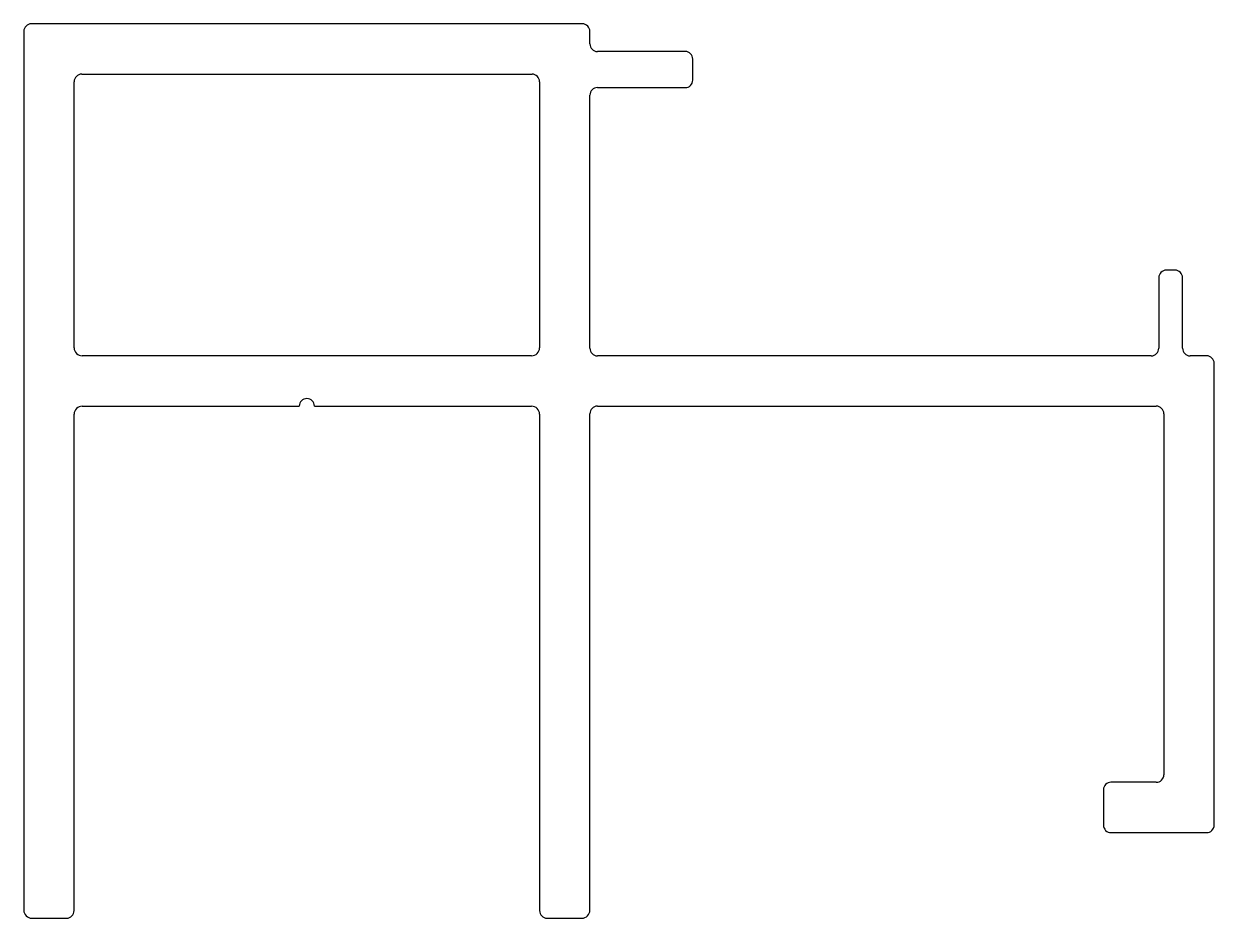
# Model space of a CAD drawing. Extents: x -35.3 to 24.8, y -18.2 to 26.9.
import ezdxf

# ---------------------------------------------------------------- set-up
doc = ezdxf.new("R2010")
doc.units = 0
doc.header["$MEASUREMENT"] = 0
doc.layers.get('0').update_dxf_attribs({"linetype": 'CONTINUOUS'})

msp = doc.modelspace()

# ---------------------------------------------------------------- linework, layer by layer
for p, q in [((-35.304, 26.515), (-35.304, -17.83)), ((-7.115, 26.896), (-34.923, 26.896)), ((-6.734, 25.88), (-6.734, 26.515)), ((-1.926, 25.499), (-6.353, 25.499)), ((-1.545, 24.056), (-1.545, 25.118)), ((-32.383, 24.356), (-9.655, 24.356)), ((-32.764, 10.548), (-32.764, 23.975)), ((-9.274, 23.975), (-9.274, 10.548)), ((-6.353, 23.675), (-1.926, 23.675)), ((-6.734, 22.454), (-6.734, 23.294)), ((-6.734, 10.523), (-6.734, 22.454)), ((22.794, 14.466), (22.356, 14.466)), ((21.975, 14.085), (21.975, 10.523)), ((23.175, 10.523), (23.175, 14.085)), ((-9.68, 10.142), (-32.357, 10.142)), ((21.594, 10.142), (-6.353, 10.142)), ((24.391, 10.142), (23.556, 10.142)), ((24.772, -13.538), (24.772, 9.761)), ((-32.357, 7.602), (-21.4, 7.602)), ((-20.638, 7.602), (-9.68, 7.602)), ((-6.734, -17.83), (-6.734, 7.221)), ((-6.353, 7.602), (21.851, 7.602)), ((22.232, 7.221), (22.232, -10.998)), ((-32.764, -17.856), (-32.764, 7.195)), ((-9.274, 7.195), (-9.274, -17.856)), ((21.851, -11.379), (19.563, -11.379)), ((19.182, -11.76), (19.182, -13.538)), ((19.563, -13.919), (24.391, -13.919)), ((-34.897, -18.237), (-33.145, -18.237)), ((-8.893, -18.237), (-7.14, -18.237))]:
    msp.add_line(p, q)
for centre, radius, start, end in [((-34.923, 26.515), 0.381, 90, 180), ((-7.115, 26.515), 0.381, 360, 90), ((-6.353, 25.88), 0.381, 180, 270), ((-1.926, 25.118), 0.381, 0, 90), ((-32.383, 23.975), 0.381, 90, 180), ((-9.655, 23.975), 0.381, 0, 90), ((-1.926, 24.056), 0.381, 270, 0), ((-6.353, 23.294), 0.381, 90, 180), ((22.356, 14.085), 0.381, 90, 180), ((22.794, 14.085), 0.381, 360, 90), ((-32.357, 10.548), 0.406, 180, 270), ((-9.68, 10.548), 0.406, 270, 0), ((-6.353, 10.523), 0.381, 180, 270), ((21.594, 10.523), 0.381, 270, 0), ((23.556, 10.523), 0.381, 180, 270), ((24.391, 9.761), 0.381, 360, 90), ((-21.019, 7.602), 0.381, 0, 180), ((-32.357, 7.195), 0.406, 90, 180), ((-9.68, 7.195), 0.406, 360, 90), ((-6.353, 7.221), 0.381, 90, 180), ((21.851, 7.221), 0.381, 360, 90), ((19.563, -11.76), 0.381, 90, 180), ((21.851, -10.998), 0.381, 270, 360), ((19.563, -13.538), 0.381, 180, 270), ((24.391, -13.538), 0.381, 270, 0), ((-34.897, -17.83), 0.406, 180, 270), ((-33.145, -17.856), 0.381, 270, 0), ((-8.893, -17.856), 0.381, 180, 270), ((-7.14, -17.83), 0.406, 270, 0)]:
    msp.add_arc(centre, radius, start, end)

doc.saveas('drawing.dxf')
